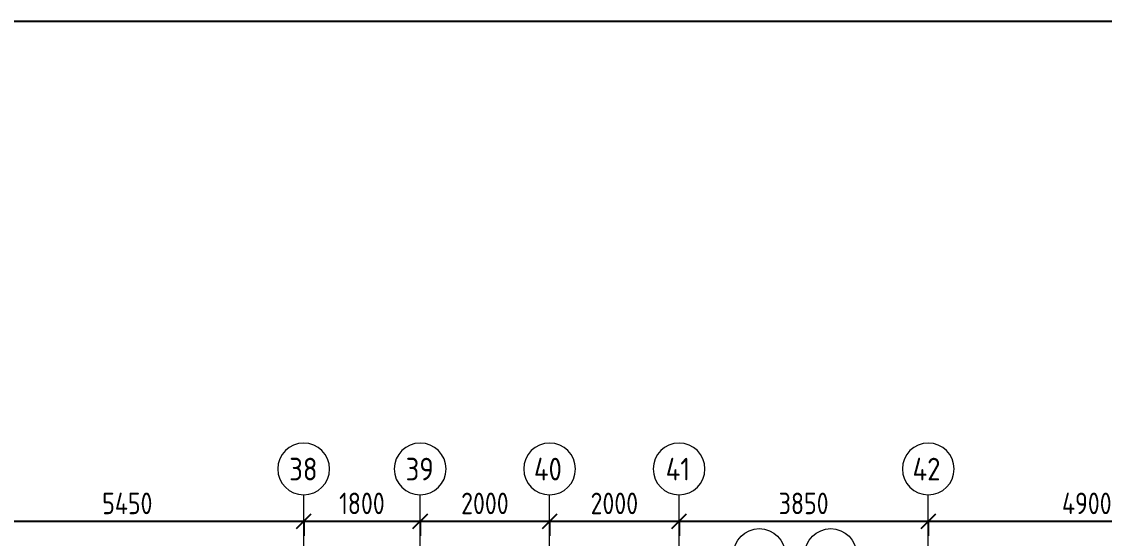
# Model space of a CAD drawing. Header units: millimetres. Extents: x -68946 to 690821, y -552984 to 293768.
# Drawn here: x 138630 to 155359, y 60391 to 68377 of the extents above; entities that cross this region are included whole.
import ezdxf

# ---------------------------------------------------------------- set-up
doc = ezdxf.new("R2010")
doc.units = ezdxf.units.MM
doc.linetypes.add('ADSK_Линия сетки', pattern=[2500, 2000, -250, 0, -250])
doc.layers.get('Defpoints').update_dxf_attribs({"color": 250})
for name, color, linetype, lineweight in [('A-____-____-DIMS', 250, 'Continuous', 9), ('A-DOOR-____-IDEN', 250, 'Continuous', 9), ('S-GRID-____-IDEN', 250, 'Continuous', 9), ('S-GRID-____-OTLN', 250, 'Continuous', 9)]:
    doc.layers.add(name, color=color, linetype=linetype, lineweight=lineweight)
doc.styles.add('GOST Common', font='', dxfattribs={"width": 0.9, "height": 350})
doc.styles.get("Standard").update_dxf_attribs({"font": 'ГОСТ тип А.ttf'})
doc.styles.get('GOST Common').set_extended_font_data('GOST Common')
doc.dimstyles.new('А3', dxfattribs={"dimtxt": 333, "dimasz": 222, "dimexe": 222, "dimexo": 111, "dimgap": 111, "dimtad": 1, "dimtoh": 1, "dimdec": 0, "dimrnd": 0.0015, "dimzin": 0, "dimdsep": 46, "dimtxsty": 'Standard', "dimblk": 'OBLIQUE', "dimcen": 0, "dimclrd": 7, "dimclre": 7, "dimclrt": 7, "dimadec": 0, "dimazin": 0, "dimtfac": 1, "dimtdec": 0, "dimtofl": 0, "dimtmove": 0, "dimatfit": 3, "dimfxl": 1, "dimtolj": 1, "dimtzin": 0, "dimarcsym": 0})

# ---------------------------------------------------------------- blocks, each defined once
blk = doc.blocks.new('Ось сетки - Круг_Ø8 мм-39983606-АР1_Маркировочный план 1 этажа С2и3')
at = {"layer": 'S-GRID-____-IDEN'}
for start, end in [(360, 180), (180, 360)]:
    blk.add_arc((0, 0), 4, start, end, dxfattribs=at)
blk = doc.blocks.new('_Oblique')
at = {"color": 0, "linetype": 'ByBlock', "lineweight": -2}
blk.add_line((-0.5, -0.5), (0.5, 0.5), dxfattribs=at)
blk = doc.blocks.new('*D2613')
at = {"layer": 'A-____-____-DIMS', "color": 7, "lineweight": -2, "transparency": 16777216}
for p, q in [((137538, 60654), (142988, 60654)), ((137538, 60643), (137538, 60432)), ((142988, 60643), (142988, 60432))]:
    blk.add_line(p, q, dxfattribs=at)
at = {"layer": 'Defpoints', "color": 0, "lineweight": 30, "transparency": 16777216}
for p in [(137538, 60754), (142988, 60754), (142988, 60654)]:
    blk.add_point(p, dxfattribs=at)
at = {"layer": 'A-____-____-DIMS', "color": 7, "lineweight": -2, "transparency": 16777216, "xscale": 222, "yscale": 222, "zscale": 222, "rotation": 180}
blk.add_blockref('_Oblique', (137538, 60654), dxfattribs=at)
at = {"layer": 'A-____-____-DIMS', "color": 7, "lineweight": -2, "transparency": 16777216, "xscale": 222, "yscale": 222, "zscale": 222}
blk.add_blockref('_Oblique', (142988, 60654), dxfattribs=at)
at = {"layer": 'A-____-____-DIMS', "color": 7, "transparency": 16777216, "insert": (140263, 60931), "char_height": 333, "width": 2.57, "attachment_point": 5}
blk.add_mtext('\\A1;5450', dxfattribs=at)
blk = doc.blocks.new('*D2614')
at = {"layer": 'A-____-____-DIMS', "color": 7, "lineweight": -2, "transparency": 16777216}
for p, q in [((142988, 60654), (144788, 60654)), ((142988, 60643), (142988, 60432)), ((144788, 60643), (144788, 60432))]:
    blk.add_line(p, q, dxfattribs=at)
at = {"layer": 'Defpoints', "color": 0, "lineweight": 30, "transparency": 16777216}
for p in [(142988, 60754), (144788, 60754), (144788, 60654)]:
    blk.add_point(p, dxfattribs=at)
at = {"layer": 'A-____-____-DIMS', "color": 7, "lineweight": -2, "transparency": 16777216, "xscale": 222, "yscale": 222, "zscale": 222, "rotation": 180}
blk.add_blockref('_Oblique', (142988, 60654), dxfattribs=at)
at = {"layer": 'A-____-____-DIMS', "color": 7, "lineweight": -2, "transparency": 16777216, "xscale": 222, "yscale": 222, "zscale": 222}
blk.add_blockref('_Oblique', (144788, 60654), dxfattribs=at)
at = {"layer": 'A-____-____-DIMS', "color": 7, "transparency": 16777216, "insert": (143888, 60931), "char_height": 333, "width": 2.3, "attachment_point": 5}
blk.add_mtext('\\A1;1800', dxfattribs=at)
blk = doc.blocks.new('*D2615')
at = {"layer": 'A-____-____-DIMS', "color": 7, "lineweight": -2, "transparency": 16777216}
for p, q in [((144788, 60654), (146788, 60654)), ((144788, 60643), (144788, 60432)), ((146788, 60643), (146788, 60432))]:
    blk.add_line(p, q, dxfattribs=at)
at = {"layer": 'Defpoints', "color": 0, "lineweight": 30, "transparency": 16777216}
for p in [(144788, 60754), (146788, 60754), (146788, 60654)]:
    blk.add_point(p, dxfattribs=at)
at = {"layer": 'A-____-____-DIMS', "color": 7, "lineweight": -2, "transparency": 16777216, "xscale": 222, "yscale": 222, "zscale": 222, "rotation": 180}
blk.add_blockref('_Oblique', (144788, 60654), dxfattribs=at)
at = {"layer": 'A-____-____-DIMS', "color": 7, "lineweight": -2, "transparency": 16777216, "xscale": 222, "yscale": 222, "zscale": 222}
blk.add_blockref('_Oblique', (146788, 60654), dxfattribs=at)
at = {"layer": 'A-____-____-DIMS', "color": 7, "transparency": 16777216, "insert": (145788, 60931), "char_height": 333, "width": 2.48, "attachment_point": 5}
blk.add_mtext('\\A1;2000', dxfattribs=at)
blk = doc.blocks.new('*D2616')
at = {"layer": 'A-____-____-DIMS', "color": 7, "lineweight": -2, "transparency": 16777216}
for p, q in [((146788, 60654), (148788, 60654)), ((146788, 60643), (146788, 60432)), ((148788, 60643), (148788, 60432))]:
    blk.add_line(p, q, dxfattribs=at)
at = {"layer": 'Defpoints', "color": 0, "lineweight": 30, "transparency": 16777216}
for p in [(146788, 60754), (148788, 60754), (148788, 60654)]:
    blk.add_point(p, dxfattribs=at)
at = {"layer": 'A-____-____-DIMS', "color": 7, "lineweight": -2, "transparency": 16777216, "xscale": 222, "yscale": 222, "zscale": 222, "rotation": 180}
blk.add_blockref('_Oblique', (146788, 60654), dxfattribs=at)
at = {"layer": 'A-____-____-DIMS', "color": 7, "lineweight": -2, "transparency": 16777216, "xscale": 222, "yscale": 222, "zscale": 222}
blk.add_blockref('_Oblique', (148788, 60654), dxfattribs=at)
at = {"layer": 'A-____-____-DIMS', "color": 7, "transparency": 16777216, "insert": (147788, 60931), "char_height": 333, "width": 2.48, "attachment_point": 5}
blk.add_mtext('\\A1;2000', dxfattribs=at)
blk = doc.blocks.new('*D2617')
at = {"layer": 'A-____-____-DIMS', "color": 7, "lineweight": -2, "transparency": 16777216}
for p, q in [((148788, 60654), (152638, 60654)), ((148788, 60643), (148788, 60432)), ((152638, 60643), (152638, 60432))]:
    blk.add_line(p, q, dxfattribs=at)
at = {"layer": 'Defpoints', "color": 0, "lineweight": 30, "transparency": 16777216}
for p in [(148788, 60754), (152638, 60754), (152638, 60654)]:
    blk.add_point(p, dxfattribs=at)
at = {"layer": 'A-____-____-DIMS', "color": 7, "lineweight": -2, "transparency": 16777216, "xscale": 222, "yscale": 222, "zscale": 222, "rotation": 180}
blk.add_blockref('_Oblique', (148788, 60654), dxfattribs=at)
at = {"layer": 'A-____-____-DIMS', "color": 7, "lineweight": -2, "transparency": 16777216, "xscale": 222, "yscale": 222, "zscale": 222}
blk.add_blockref('_Oblique', (152638, 60654), dxfattribs=at)
at = {"layer": 'A-____-____-DIMS', "color": 7, "transparency": 16777216, "insert": (150713, 60931), "char_height": 333, "width": 2.48, "attachment_point": 5}
blk.add_mtext('\\A1;3850', dxfattribs=at)
blk = doc.blocks.new('*D2618')
at = {"layer": 'A-____-____-DIMS', "color": 7, "lineweight": -2, "transparency": 16777216}
for p, q in [((152638, 60654), (157538, 60654)), ((152638, 60643), (152638, 60432)), ((157538, 60643), (157538, 60432))]:
    blk.add_line(p, q, dxfattribs=at)
at = {"layer": 'Defpoints', "color": 0, "lineweight": 30, "transparency": 16777216}
for p in [(152638, 60754), (157538, 60754), (157538, 60654)]:
    blk.add_point(p, dxfattribs=at)
at = {"layer": 'A-____-____-DIMS', "color": 7, "lineweight": -2, "transparency": 16777216, "xscale": 222, "yscale": 222, "zscale": 222, "rotation": 180}
blk.add_blockref('_Oblique', (152638, 60654), dxfattribs=at)
at = {"layer": 'A-____-____-DIMS', "color": 7, "lineweight": -2, "transparency": 16777216, "xscale": 222, "yscale": 222, "zscale": 222}
blk.add_blockref('_Oblique', (157538, 60654), dxfattribs=at)
at = {"layer": 'A-____-____-DIMS', "color": 7, "transparency": 16777216, "insert": (155088, 60931), "char_height": 333, "width": 2.57, "attachment_point": 5}
blk.add_mtext('\\A1;4900', dxfattribs=at)
blk = doc.blocks.new('ADSK_Марка_Дверь - Типоразмер_ADSK_Марка-30565456-АР1_Маркировочный план 1 этажа С2и3')
at = {"layer": 'A-DOOR-____-IDEN'}
blk.add_circle((0, 0), 4, dxfattribs=at)

msp = doc.modelspace()

# ---------------------------------------------------------------- linework, layer by layer
at = {"color": 1}
msp.add_lwpolyline([(173774.1788, 68376.857), (126127.8919, 68376.857), (126127.8919, -4557.0324), (173774.1788, -4557.0324)], close=True, dxfattribs=at)
at = {"layer": 'S-GRID-____-OTLN', "color": 18, "linetype": 'ADSK_Линия сетки', "true_color": 0x000000}
for p, q in [((142987.9138, -2919.5356), (142987.9138, 61063.6538)), ((144787.9138, -2919.5356), (144787.9138, 61063.6538)), ((146787.9138, -2919.5356), (146787.9138, 61063.6538)), ((148787.9138, -2919.5356), (148787.9138, 61063.6538)), ((152637.9138, -2919.5356), (152637.9138, 61063.6538))]:
    msp.add_line(p, q, dxfattribs=at)

# ---------------------------------------------------------------- block references
at = {"layer": 'A-DOOR-____-IDEN', "color": 18, "true_color": 0x000000, "xscale": 99.99999999999993, "yscale": 99.99999999999993, "zscale": 99.99999999999993}
for p in [(150027.908, 60141.086), (151131.93, 60141.086)]:
    msp.add_blockref('ADSK_Марка_Дверь - Типоразмер_ADSK_Марка-30565456-АР1_Маркировочный план 1 этажа С2и3', p, dxfattribs=at)
at = {"layer": 'S-GRID-____-IDEN', "color": 18, "true_color": 0x000000, "xscale": 99.99999999999993, "yscale": 99.99999999999993, "zscale": 99.99999999999993}
for p in [(142987.9138, 61463.6538), (144787.9138, 61463.6538), (146787.9138, 61463.6538), (148787.9138, 61463.6538), (152637.9138, 61463.6538)]:
    msp.add_blockref('Ось сетки - Круг_Ø8 мм-39983606-АР1_Маркировочный план 1 этажа С2и3', p, dxfattribs=at)

# ---------------------------------------------------------------- texts
at = {"layer": 'S-GRID-____-IDEN', "color": 18, "true_color": 0x000000, "char_height": 350, "attachment_point": 1, "style": 'GOST Common'}
for s, insert, width in [('38', (142763.8832, 61636.1871), 541.139062), ('39', (144563.8832, 61636.1871), 541.139062), ('40', (146545.8832, 61636.1871), 584.430187), ('41', (148581.8832, 61636.1871), 497.847937), ('42', (152395.8832, 61636.1871), 584.430187)]:
    msp.add_mtext(s, dxfattribs=dict(at, insert=insert, width=width))

# ---------------------------------------------------------------- dimensions: what is measured, and where the dimension line sits
at = {"layer": 'A-____-____-DIMS', "color": 18, "true_color": 0x000000}
for base, p1, p2, picture, middle in [((142987.9138, 60653.7189), (137537.9138, 60753.7038), (142987.9138, 60753.7038), '*D2613', (140262.9138, 60931.2189)), ((144787.9138, 60653.7189), (142987.9138, 60753.7038), (144787.9138, 60753.7038), '*D2614', (143887.9138, 60931.2189)), ((146787.9138, 60653.7189), (144787.9138, 60753.7038), (146787.9138, 60753.7038), '*D2615', (145787.9138, 60931.2189)), ((148787.9138, 60653.7189), (146787.9138, 60753.7038), (148787.9138, 60753.7038), '*D2616', (147787.9138, 60931.2189)), ((152637.9138, 60653.7189), (148787.9138, 60753.7038), (152637.9138, 60753.7038), '*D2617', (150712.9138, 60931.2189)), ((157537.9138, 60653.7189), (152637.9138, 60753.7038), (157537.9138, 60753.7038), '*D2618', (155087.9138, 60931.2189))]:
    dim = msp.add_linear_dim(base=base, p1=p1, p2=p2, dimstyle='А3', dxfattribs=at)
    dim.commit()
    dim.dimension.update_dxf_attribs({"geometry": picture, "text_midpoint": middle})

doc.saveas('drawing.dxf')
